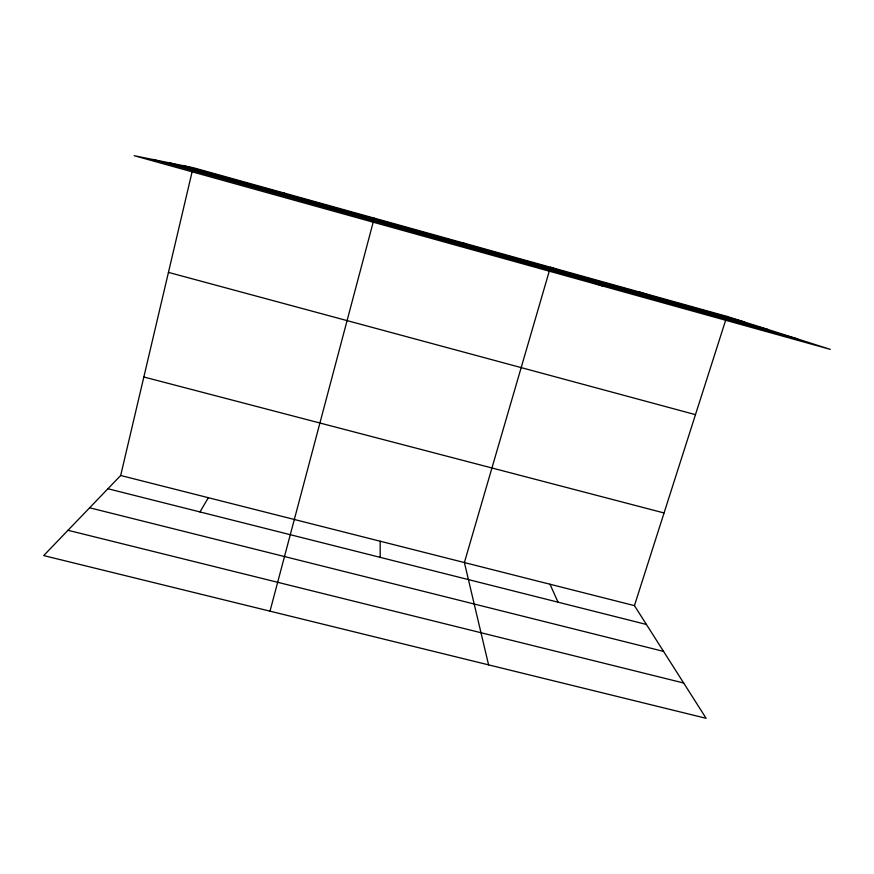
<?xml version="1.0" encoding="UTF-8"?>
<svg xmlns="http://www.w3.org/2000/svg" width="874" height="874" viewBox="0 0 874 874"><rect width="100%" height="100%" fill="white"/><g stroke="black" fill="none" stroke-linecap="round" stroke-linejoin="round"><path stroke-width="1.31" d="M120.678 475.489L634.437 605.627L706.126 718.308L43.7 555.58L120.678 475.489L193.078 167.666L134.181 155.692L830.3 349.382L726.884 316.377L193.078 167.666M373.22 222.083L270 611.166M549.276 271.126L464.389 562.55L488.588 664.874M634.437 605.627L726.884 316.377M372.477 221.996L374.258 218.139M199.971 511.946L208.351 497.699M279.418 192.433L284.312 193.078M68.008 530.289L683.676 683.009M89.629 507.783L663.552 651.392M107.939 488.741L646.421 624.462M143.839 376.989L664.054 512.962M168.442 272.382L695.475 414.658M183.442 165.699L743.982 321.84M169.523 162.87L768.563 329.684M152.961 159.505L797.612 338.959M639.276 291.971L652.157 296.253M550.412 267.215L602.175 285.907M462.947 242.852L467.131 244.72M549.986 584.236L558.049 602.186M380.179 541.225L380.19 557.361"/></g></svg>
